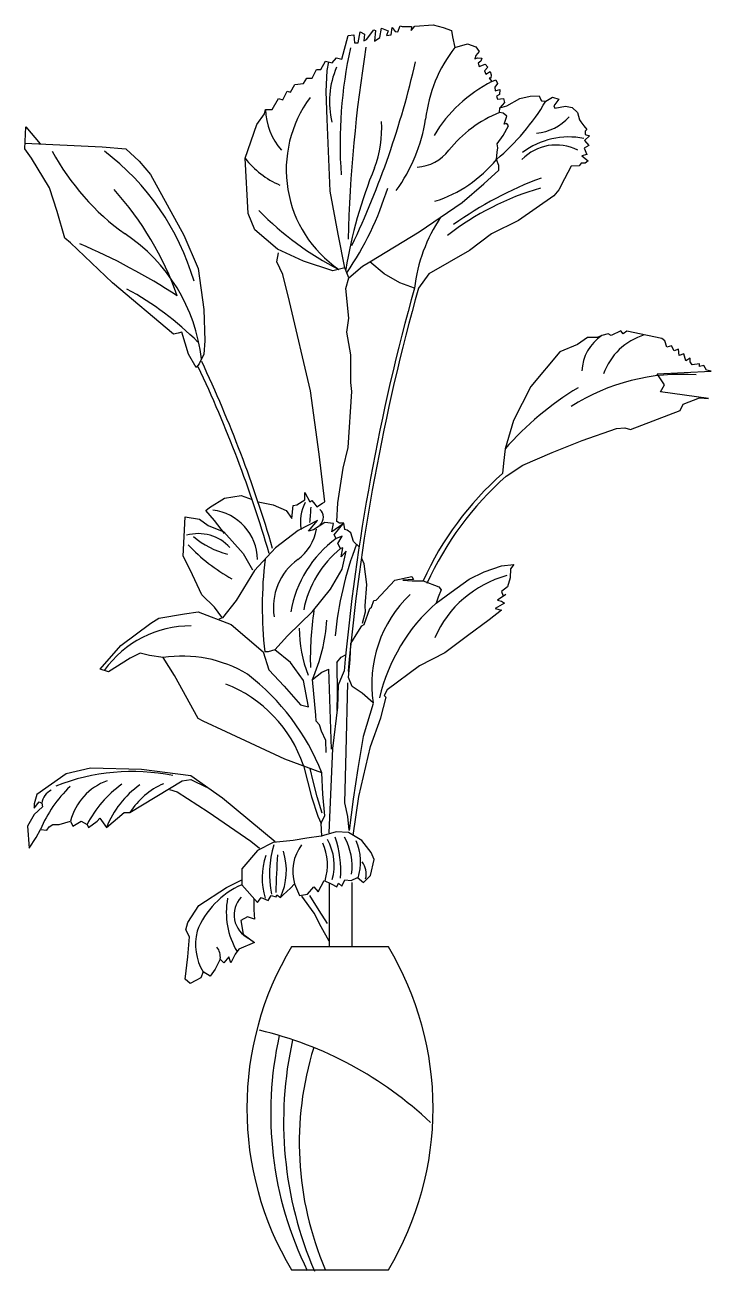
# Model space of a CAD drawing. Extents: x 153 to 473, y 173 to 753.
import ezdxf

# ---------------------------------------------------------------- set-up
doc = ezdxf.new("R2010")
doc.units = 0
doc.header["$LTSCALE"] = 0.9
doc.header["$MEASUREMENT"] = 0
for name, color, linetype in [('3', 3, 'CONTINUOUS'), ('4', 4, 'CONTINUOUS'), ('7', 7, 'CONTINUOUS')]:
    doc.layers.add(name, color=color, linetype=linetype)

# ---------------------------------------------------------------- blocks, each defined once
blk = doc.blocks.new('Z-10')
at = {"layer": '3'}
for centre, radius, start, end in [((207.92, 548.16), 208, 167.60521, 184.01644), ((679.27, 486.06), 675.82, 170.88107, 178.51112), ((105.17, 552.44), 65.74, 141.89402, 173.7723), ((36.3, 567.65), 41.32, 157.02631, 193.30344), ((-373.88, 680.04), 419.6, 334.70176, 347.09196), ((99.94, 518.73), 65.26, 116.5784, 149.35898), ((31.09, 536.03), 56.28, 143.30106, 235.63746), ((-5.9, 564.4), 28.9, 180.60674, 221.87658), ((5.63, 621.05), 104.66, 309.95633, 329.51649), ((-31.24, 555), 50.58, 338.95379, 3.96749), ((-36.36, 571.62), 77.13, 324.06075, 351.01292), ((95.74, 509.04), 57.74, 111.85912, 141.3211), ((89.56, 576.02), 23.05, 274.94014, 318.14337), ((100.63, 525.3), 22.23, 63.05856, 135.84729), ((106.37, 516.32), 34.97, 78.06988, 127.57632), ((-32.91, 599.84), 115.48, 208.54383, 234.2708), ((-180.98, 450.95), 117.57, 16.36054, 52.85789), ((-11.69, 567.06), 41.58, 218.14076, 246.70275), ((34.51, 557.46), 20.32, 273.76043, 322.62614), ((25.6, 579.36), 60.96, 287.72008, 320.79448), ((216.92, 454.48), 217.17, 157.71476, 170.711), ((152.4, 372.16), 170.38, 110.14552, 125.74062), ((-215.23, 428.1), 147.64, 19.41729, 41.93496), ((-115.67, 569.72), 144.12, 325.44492, 342.94563), ((129.81, 401.92), 130.69, 106.19669, 127.64798), ((64.61, 617.31), 143.45, 224.39306, 242.92619), ((-145.34, 438.56), 81.16, 6.56666, 56.33104), ((-237.96, 229.02), 296.34, 56.86751, 66.85577), ((-166.46, 356.45), 140.91, 44.72146, 61.59446), ((149.8, 431.63), 28.52, 106.34632, 161.17915), ((133.58, 441.41), 20.9, 123.91275, 177.8054), ((158.89, 345.36), 95.28, 85.71785, 122.53931), ((185.55, 310.76), 144.45, 121.13556, 138.82603), ((1.71, 371.76), 20.27, 153.03645, 189.64059), ((-82.26, 380.47), 68.66, 352.61791, 358.57522), ((-12.55, 374.11), 4.68, 310.5173, 49.4827), ((-62.19, 353.91), 23.65, 1.20836, 83.12451), ((-66.11, 346.67), 19.75, 41.94563, 106.39866), ((-33.54, 372.51), 22.81, 307.0014, 349.93821), ((-11.07, 416.73), 81.57, 222.85965, 241.01921), ((-43.31, 394.16), 38.41, 229.21125, 256.1362), ((29.33, 321.24), 53.07, 125.98168, 170.54692), ((154.1, 304.47), 157.14, 158.74578, 174.7882), ((157.94, 332.2), 194.3, 173.40337, 186.1704), ((-3.75, 332.05), 27.44, 125.81984, 189.18031), ((31.35, 321.3), 49.34, 129.2276, 168.80729), ((91.07, 297.3), 51.31, 105.19567, 156.33618), ((72.63, 296.25), 57.92, 133.74306, 188.69705), ((132.77, 308.21), 146.72, 171.25715, 181.65654), ((-88.51, 331.51), 82.46, 336.31149, 356.26122), ((-69.8, 274.1), 49.3, 89.57971, 144.62154), ((43.86, 322.79), 62.96, 180.44134, 200.81907), ((-75.74, 238.79), 61.73, 18.49652, 68.7328), ((-68.24, 217.53), 35.3, 113.71867, 147.55964), ((-131.58, 239.99), 7.55, 114.86597, 173.83338), ((-71.55, 207.09), 52.2, 125.533, 152.99569), ((-67.88, 213.08), 44.3, 125.15895, 158.29884), ((11.97, 207.79), 44.96, 162.44291, 192.09908), ((-30.59, 211.98), 24.64, 342.72472, 24.43498), ((-26.79, 211.93), 23.98, 343.72397, 29.70944), ((-45.82, 209.59), 46.04, 355.22709, 19.44045), ((-21.69, 211.47), 27.22, 351.98895, 29.60042), ((-4.05, 206.02), 32.39, 161.2542, 197.17418), ((746.74, 171.51), 777.3, 176.66732, 177.95967), ((3.09, 207.81), 9.05, 345.11273, 38.28906), ((-16.96, 189.96), 36.17, 169.67637, 210.48465), ((-37.35, 188.72), 12.14, 137.05877, 244.29643), ((-63.51, 169.1), 7.61, 352.46848, 37.43354), ((-77.24, -33.95), 173.44, 46.51838, 76.82931), ((133.36, 96.24), 165.8, 167.37392, 206.23485), ((148.94, 92.29), 175.35, 167.40678, 203.37892), ((130.45, 82.5), 149.57, 162.72883, 203.22603)]:
    blk.add_arc(centre, radius, start, end, dxfattribs=at)
at = {"layer": '4'}
for points in [[(2.1, 490.28), (-3.46, 488.87), (-17.1, 493.41), (-29.23, 498.96), (-39.84, 508.05), (-42.88, 515.63), (-44.39, 541.38), (-38.83, 557.03), (-35.3, 562.08), (-34.79, 564.1), (-31.76, 564.1), (-28.73, 569.15), (-26.7, 568.64), (-24.68, 572.68), (-23.17, 572.18), (-21.14, 575.71), (-17.1, 576.21), (-15.59, 578.74), (-13.06, 578.74), (-11.04, 582.78), (-9.01, 582.78), (-6.82, 586.6), (-3.71, 585.83), (-1.76, 588.16), (0.76, 587.57), (3.68, 598.64), (6.4, 598.84), (6.59, 595.15), (8.34, 595.15), (9.32, 600.2), (11.26, 599.23), (11.07, 596.12), (12.23, 596.7), (15.73, 601.17), (16.51, 600.97), (15.93, 595.92), (18.45, 597.67), (19.23, 601.94), (22.34, 600.78), (21.56, 598.64), (23.7, 598.84), (24.28, 602.33), (25.64, 600.39), (26.81, 600.2), (27.98, 603.11), (28.95, 602.72), (30.7, 602.72), (33.23, 602.72), (33.03, 600.97), (34.78, 602.92), (43.33, 603.5), (48, 602.33), (51.89, 600.97), (52.28, 597.87), (53.44, 593.01), (59.27, 594.76), (63.16, 593.21), (64.72, 591.07), (63.16, 589.32), (62.77, 587.77), (63.94, 588.16), (66.08, 587.96), (65.49, 586.6), (64.33, 585.63), (64.72, 584.08), (67.63, 585.24), (68.8, 583.88), (67.24, 582.14), (67.83, 580.58), (69.97, 581.75), (70.35, 580.2), (70.16, 578.64), (69.38, 578.64), (70.74, 577.09), (72.49, 577.86), (73.27, 576.12), (72.1, 574.56), (72.3, 572.82), (74.44, 573.4), (74.24, 571.07), (72.88, 570.29), (73.27, 568.93), (76.19, 569.13), (76.57, 567.38), (74.44, 564.85), (77.74, 565.82), (83.77, 569.13), (88.63, 570.29), (92.71, 570.49), (93.49, 568.54), (93.88, 568.16), (95.82, 567.96), (98.93, 569.9), (101.85, 568.93), (99.56, 565.78), (100.07, 564.77), (104.96, 565.61), (108.16, 564.94), (110.69, 562.75), (111.53, 559.21), (112.21, 558.37), (113.55, 556.52), (114.9, 554.83), (114.23, 553.99), (114.23, 552.48), (116.25, 551.8), (113.89, 549.61), (115.91, 547.26), (113.72, 546.08), (114.9, 543.05), (112.71, 542.54), (115.58, 540.18), (114.23, 539), (112.37, 539), (111.36, 537.83), (107.65, 537.66), (104.62, 531.76), (101.92, 526.71), (99.56, 523.85), (83.19, 512.32), (70.6, 506.18), (60.25, 498.35), (41.23, 487.45), (36.49, 480.82)], [(2.1, 490.28), (-1.03, 505.94), (-4.66, 526.06), (-6.06, 559.59), (-6.62, 572.45), (-6.06, 582.23), (-5.26, 586.22)], [(3.94, 485.67), (10.45, 491.08), (13.81, 493.04), (36.75, 507.01), (56.89, 520.71), (66.96, 529.37), (73.96, 535.8), (73.96, 538.03), (72.84, 540.83), (73.12, 544.18), (73.4, 546.14), (73.12, 548.1), (75.92, 552.01), (78.43, 556.48), (77.6, 557.6), (76.48, 557.32), (77.6, 560.95), (75.92, 562.35), (74.24, 562.63), (74.44, 564.85)], [(-65.82, 445.62), (-67.16, 443.85), (-70.71, 450.05), (-73.81, 460.25), (-75.59, 459.81), (-77.81, 459.36), (-106.2, 483.3), (-125.73, 501.92), (-128.39, 504.13), (-131.94, 516.54), (-135.49, 527.63), (-143.92, 541.37), (-147.02, 545.8), (-146.58, 555.99), (-139.93, 548.02)], [(-147.02, 548.46), (-111.08, 546.69), (-99.99, 545.8), (-93.78, 540.04), (-88.45, 533.83), (-72.92, 505.46), (-66.27, 489.95), (-63.61, 470.89), (-63.16, 456.26), (-63.61, 450.05), (-65.82, 445.62)], [(-7.2, 381.2), (-9.75, 403.52), (-13.92, 433.01), (-23.64, 474.65), (-26.77, 487.14), (-29.55, 493.04), (-28.85, 497.21)], [(9.05, 360.17), (6.25, 362.71), (4.98, 366.77), (3.21, 368.03), (2.19, 368.29), (1.68, 371.33), (-0.35, 371.33), (-1.62, 372.09), (-1.11, 380.72), (1.43, 396.95), (3.71, 406.59), (5.33, 432.63), (4.87, 436.78), (4.87, 449.69), (3.02, 460.3), (3.94, 466.76), (2.56, 480.59), (3.94, 485.67), (2.1, 490.28)], [(34.64, 480.82), (27.8, 483.26), (20.53, 487.45), (13.81, 493.04)], [(77.36, 393.16), (85.15, 398.27), (98.88, 404.15), (112.85, 409.78), (128.79, 415.41), (132.71, 415.66), (135.4, 414.93), (158.45, 423.74), (159.92, 426.68), (167.52, 429.62), (171.68, 429.37), (149.27, 432.56), (151.23, 435.74), (147.8, 440.88), (172.91, 442.11), (170.7, 442.6), (169.48, 444.8), (167.52, 444.31), (167.52, 445.53), (164.08, 445.05), (163.1, 446.51), (163.1, 448.23), (161.14, 447), (160.16, 450.19), (157.96, 449.45), (157.71, 452.39), (155.75, 451.66), (154.52, 453.86), (152.32, 453.37), (151.34, 456.31), (149.87, 457.29), (133.69, 460.72), (131.97, 459.49), (130.75, 460.96), (126.33, 458.76), (124.86, 459.49), (121.92, 458.76), (119.72, 457.78), (115.3, 457.78), (110.65, 454.6), (102.31, 451.17), (88.83, 435.01), (80.74, 419.09), (76.82, 405.86), (76.08, 399.25), (75.58, 394.43)], [(-53.93, 366.53), (-58.6, 372.53), (-62.61, 377.2), (-60.94, 378.53), (-53.93, 382.86), (-46.25, 384.2), (-41.12, 382.28)], [(-38.33, 381.23), (-38.24, 381.2), (-31.23, 379.86), (-25.22, 377.2), (-22.55, 373.53), (-21.88, 379.53), (-20.21, 379.86), (-16.54, 382.2), (-16.54, 385.53), (-14.21, 381.2), (-13.2, 381.86), (-11.87, 380.2), (-10.87, 378.86), (-8.2, 380.53), (-7.2, 381.2)], [(-55.26, 327.51), (-58.6, 332.18), (-64.61, 337.85), (-69.95, 349.52), (-73.29, 355.85), (-72.29, 374.19), (-65.61, 373.19), (-61.6, 370.19), (-54.26, 367.19), (-45.25, 357.19), (-40.91, 349.52)], [(-30.56, 312.32), (-24.55, 318.84), (-12.87, 330.18), (-4.53, 340.52), (0.82, 349.85), (2.82, 358.19), (0.48, 355.52), (1.15, 359.86), (0.15, 359.52), (-1.19, 361.86), (0.82, 365.19), (-1.86, 364.19), (-2.86, 365.86), (1.15, 370.86), (-3.86, 367.19), (-3.19, 371.19), (-7.2, 371.53), (-12.54, 368.19), (-14.87, 367.53), (-10.53, 372.53), (-19.55, 367.86), (-30.23, 359.86), (-39.91, 349.19), (-48.59, 335.18), (-54.93, 327.18), (-56.6, 326.51)], [(10.32, 324.66), (11.84, 329.98), (11.58, 332.77), (12.35, 342.67), (11.08, 352.31), (10.06, 354.84)], [(15.38, 287.49), (10.26, 292.06), (5.5, 295.16), (3.85, 299.37), (4.59, 307.77), (4.95, 315.26), (8.24, 320.56), (10.07, 323.48), (11.17, 324.03), (13.74, 331.55), (14.58, 332.11), (15.7, 335.18), (16.81, 335.46), (25.48, 344.68), (33.31, 346.36), (34.15, 344.96), (29.12, 344.68), (33.59, 344.4), (38.63, 344.4), (45.9, 341.61), (47.02, 340.21), (45.62, 336.86), (44.78, 334.07), (51.77, 339.1), (60.16, 345.24), (67.15, 348.59), (71.07, 349.99), (75.26, 351.39), (80.86, 351.95), (79.46, 349.99), (79.18, 345.8), (78.06, 341.61), (75.26, 339.38), (75.82, 337.7), (77.22, 337.98), (73.31, 335.46), (75.26, 334.9), (76.66, 334.07), (72.19, 331.55), (75.26, 330.71), (69.39, 326.24), (59.32, 318.7), (48.7, 310.88), (36.95, 304.73), (21.85, 293.56), (20.45, 291.04), (21.4, 290.09)], [(-8.52, 225.28), (-8.86, 231.62), (-7.19, 234.95), (-8.19, 244.96), (-8.52, 254.96), (-25.88, 261.3), (-53.25, 273.97), (-63.93, 278.97), (-66.27, 280.3), (-77.29, 300.31), (-82.63, 308.65), (-88.97, 309.65), (-93.31, 310.65), (-97.98, 308.32), (-108, 301.98), (-112, 303.31), (-102.32, 314.32), (-88.3, 324.65), (-84.63, 326.99), (-72.61, 328.99), (-66.27, 329.99), (-50.92, 323.99), (-35.9, 311.32), (-33.23, 302.98), (-26.22, 295.31), (-18.54, 286.64), (-14.87, 285.64), (-17.2, 297.98), (-23.21, 306.31), (-30.56, 312.32), (-33.56, 311.32), (-35.23, 311.32)], [(-1.63, 306.31), (0.36, 308.77), (2.74, 310.12)], [(-13, 298.39), (-8.52, 301.8), (-5.29, 303.2)], [(-4.01, 265.93), (-5.29, 303.2)], [(-5.18, 226.91), (-3.51, 266.26), (-1.17, 285.6), (-0.84, 295.93), (1.83, 302.27)], [(-1.63, 306.31), (-1.45, 291.51), (-1.63, 284.02)], [(4.01, 301.89), (4.19, 303.2)], [(-6.6, 264.4), (-6.78, 270.07), (-8.79, 274.27), (-9.7, 277.37), (-11.17, 279.02), (-11.35, 281.76), (-13, 298.39)], [(4.17, 228.24), (3.5, 234.58), (2.16, 240.91), (2.83, 264.92), (3.5, 296.93)], [(15.38, 287.24), (10.63, 271.89), (8.25, 256.91), (6.05, 242.66), (4.22, 228.04)], [(6.05, 225.67), (8.61, 243.94), (14.1, 267.14), (18.86, 280.48), (21.42, 290.16)], [(-30.27, 222.79), (-54.97, 243.13), (-69.66, 253.47), (-92.69, 256.47), (-116.39, 257.14), (-127.74, 254.47), (-141.42, 244.8), (-142.76, 240.47), (-142.76, 238.47), (-140.42, 241.47), (-139.09, 240.8), (-138.75, 239.13), (-142.76, 235.46), (-145.76, 230.13), (-145.09, 219.79), (-141.76, 224.79), (-139.75, 228.46), (-136.75, 228.13), (-135.75, 229.8), (-134.08, 230.8), (-131.07, 230.8), (-125.73, 232.46), (-124.73, 230.13), (-120.73, 232.46), (-118.06, 230.8), (-117.39, 229.46), (-113.38, 232.46), (-112.05, 233.8), (-109.04, 229.46), (-100.7, 236.47), (-98.03, 236.47), (-73.66, 251.14), (-69.66, 251.8), (-62.31, 248.3)], [(-17.2, 258.37), (-13.36, 243.76), (-10.44, 234.8), (-8.97, 231.33)], [(-8.42, 236.08), (-10.8, 243.76), (-12.63, 251.06), (-14.09, 256.91)], [(-79.67, 247.14), (-76, 246.14), (-61.64, 236.8), (-41.62, 223.13), (-37.61, 219.79)], [(-21.92, 223.46), (-31.27, 222.46), (-38.61, 218.79), (-45.96, 210.12), (-45.96, 202.79), (-38.61, 194.45), (-36.94, 196.78), (-33.61, 195.45), (-32.27, 197.78), (-29.93, 197.12), (-29.6, 198.12), (-27.93, 196.78), (-26.6, 198.12), (-23.26, 201.12), (-21.26, 203.12), (-18.92, 197.78), (-15.25, 198.45), (-12.24, 201.79), (-10.24, 199.45), (-7.57, 204.79), (-4.23, 203.12), (-1.56, 201.79), (-0.89, 203.45), (0.77, 202.12), (2.11, 205.12), (5.11, 204.79), (8.12, 206.12), (10.79, 203.79), (14.13, 207.12), (15.8, 214.46), (14.46, 217.79), (10.12, 223.46), (3.78, 227.13), (-1.9, 227.46), (-8.91, 225.46), (-15.58, 224.46), (-21.92, 223.46)], [(-40.28, 196.12), (-40.28, 191.12), (-39.95, 186.78), (-43.29, 187.78), (-46.29, 186.11), (-45.29, 179.78), (-39.95, 175.78), (-47.29, 172.77), (-48.96, 170.44), (-50.96, 166.44), (-51.96, 169.11), (-54.3, 166.44), (-55.97, 168.11), (-58.31, 163.44), (-60.64, 160.1), (-63.98, 162.1), (-64.98, 159.44), (-67.32, 158.1), (-69.99, 156.77), (-72.33, 158.77), (-70.99, 169.11), (-70.32, 178.44), (-71.99, 181.78), (-70.99, 185.11), (-65.98, 193.12), (-52.97, 201.45), (-45.96, 205.12)], [(-5.21, 203.45), (-5.21, 173.86)], [(5.48, 203.78), (5.48, 173.86)], [(-5.87, 184.78), (-9.88, 190.78), (-14.22, 197.78)], [(-5.21, 176.44), (-8.88, 183.11), (-12.22, 189.45), (-17.89, 197.45)]]:
    blk.add_lwpolyline(points, dxfattribs=at)
blk.add_lwpolyline([(22.45, 23.32, 0.276716), (22.45, 173.86), (-22.72, 173.86, 0.276716), (-22.72, 23.32)], format="xyb", close=True, dxfattribs=at)
for centre, radius, start, end in [((980.48, 214.74), 982.55, 164.28744, 174.88904), ((982.33, 214.74), 982.55, 164.28744, 174.88904), ((-609.01, 188.08), 600.18, 16.35714, 25.25782), ((-607.4, 190.49), 600.18, 16.35714, 25.25782), ((174.4, 282.77), 149.1, 131.51024, 155.58415), ((176.17, 281.5), 149.1, 131.51024, 155.58415), ((-54.3, 209.35), 29.21, 334.51798, 17.92463)]:
    blk.add_arc(centre, radius, start, end, dxfattribs=at)
at = {"layer": '7'}
for centre, radius, start, end in [((108.26, 472.44), 74.1, 146.01409, 173.50233), ((100.07, 270.97), 83.89, 131.22692, 166.968), ((-73.65, 250.26), 59.07, 59.01773, 98.73997), ((-109.9, 214.45), 109.17, 21.78438, 52.36995), ((-96.89, 158.03), 97.49, 78.86074, 111.46584), ((-99.48, 225.74), 27.1, 109.96663, 165.64202), ((-87.06, 206.97), 56.91, 133.16438, 157.81242), ((-1.76, 209.06), 20.38, 142.90717, 196.94445), ((-16.05, 213.39), 25.5, 342.57677, 22.79624), ((-29.6, 166.23), 40.05, 114.09694, 158.17477), ((-41.47, 175.14), 26.01, 166.71106, 210.064)]:
    blk.add_arc(centre, radius, start, end, dxfattribs=at)

msp = doc.modelspace()

# ---------------------------------------------------------------- block references
at = {"layer": '3'}
msp.add_blockref('Z-10', (300, 150), dxfattribs=at)

doc.saveas('drawing.dxf')
